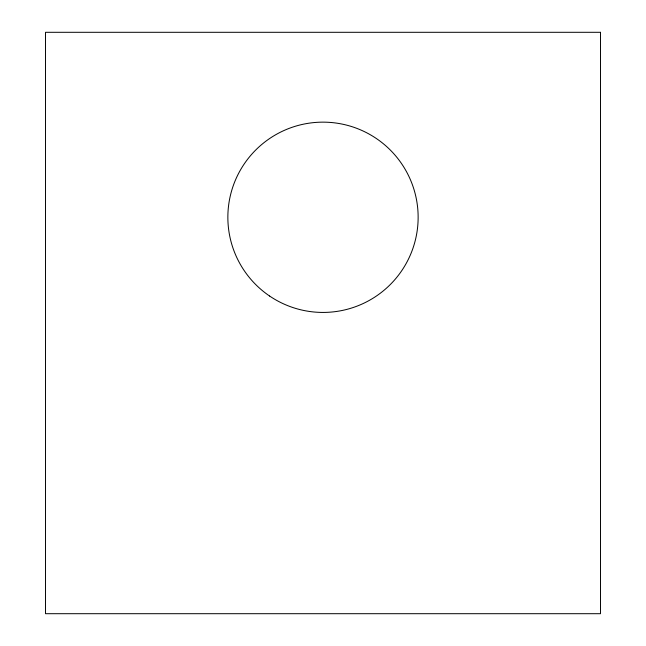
<?xml version="1.0" encoding="UTF-8"?>
<svg xmlns="http://www.w3.org/2000/svg" width="646" height="646" viewBox="0 0 646 646"><rect width="100%" height="100%" fill="white"/><g stroke="black" fill="none" stroke-linecap="round" stroke-linejoin="round"><path stroke-width="0.97" d="M600.489 32.3L45.511 32.3L45.511 613.7L600.489 613.7L600.489 32.3M269.6 296.03A95.14 95.14 0 0 0 417.889 224.17A95.14 95.14 0 0 0 281.511 131.671A95.14 95.14 0 0 0 269.6 296.03"/></g></svg>
